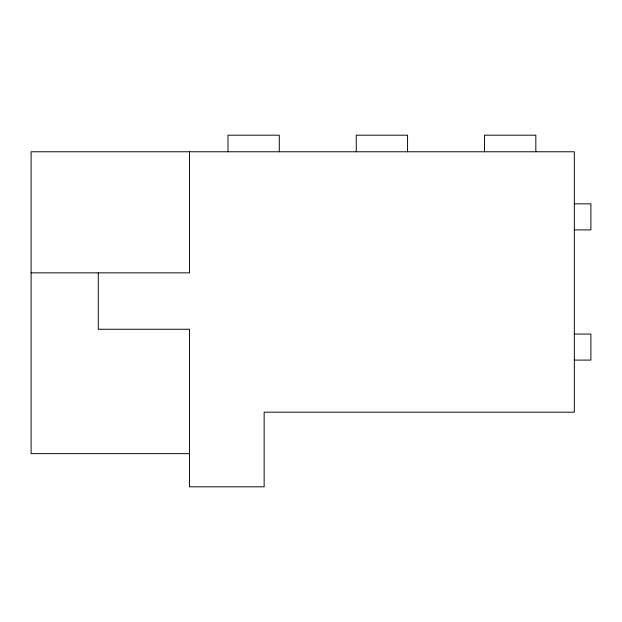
<?xml version="1.0" encoding="UTF-8"?>
<svg xmlns="http://www.w3.org/2000/svg" width="622" height="622" viewBox="0 0 622 622"><rect width="100%" height="100%" fill="white"/><g stroke="black" fill="none" stroke-linecap="round" stroke-linejoin="round"><path stroke-width="0.93" d="M574.316 203.853L590.9 203.853L590.9 229.891L574.316 229.891M31.1 272.848L189.5 272.848L189.5 151.768M574.316 334.053L590.9 334.053L590.9 360.099L574.316 360.099M189.5 453.648L31.1 453.648L31.1 151.768L574.316 151.768L574.316 412.176L264.14 412.176L264.14 486.816L189.5 486.816L189.5 329.248L98.276 329.248L98.276 272.848M535.83 151.768L535.83 135.184L484.522 135.184L484.522 151.768M407.566 151.768L407.566 135.184L356.25 135.184L356.25 151.768M279.294 151.768L279.294 135.184L227.986 135.184L227.986 151.768"/></g></svg>
